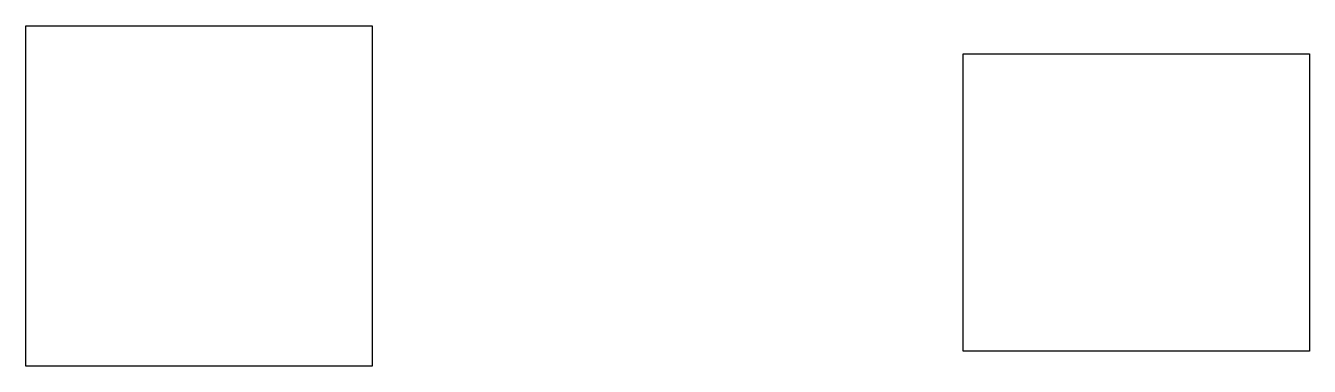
# Model space of a CAD drawing. Header units: millimetres. Extents: x 785 to 1202, y 740 to 851.
import ezdxf

# ---------------------------------------------------------------- set-up
doc = ezdxf.new("R2010")
doc.units = ezdxf.units.MM
picture_1 = doc.add_image_def('image1.jpg', size_in_pixel=(1596, 1569))
picture_2 = doc.add_image_def('image2.jpg', size_in_pixel=(1594, 1370))

msp = doc.modelspace()

# ---------------------------------------------------------------- pictures from other files: only their frames are drawn
image = msp.add_image(picture_1, insert=(785, 740.46), size_in_units=(112.61, 110.7))
image.dxf.flags = 7
image = msp.add_image(picture_2, insert=(1089.66, 745.37), size_in_units=(112.47, 96.66))
image.dxf.flags = 7

doc.saveas('drawing.dxf')
